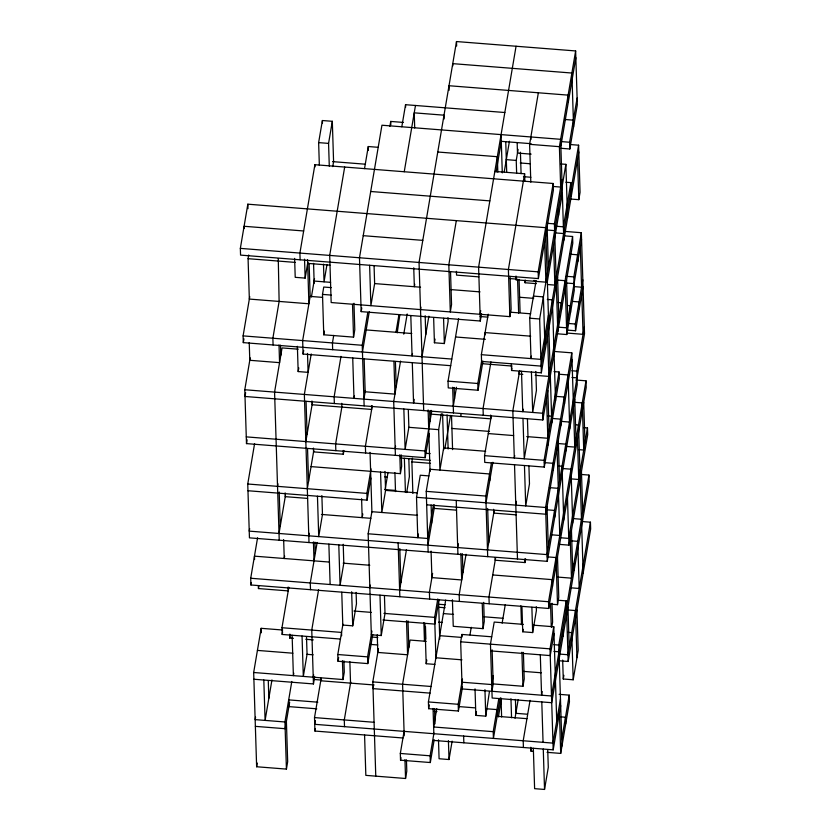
<?xml version="1.0" encoding="UTF-8"?>
<svg xmlns="http://www.w3.org/2000/svg" width="831" height="831" viewBox="0 0 831 831"><rect width="100%" height="100%" fill="white"/><g stroke="black" fill="none" stroke-linecap="round" stroke-linejoin="round"><path stroke-width="1.25" d="M300.126 259.802L299.908 253.071L314.897 164.704L553.155 183.485L553.373 190.226L538.384 278.582L240.564 255.107L240.346 248.376L247.835 204.187L545.666 227.673L551.805 422.906M307.522 259.594L308.903 303.772L249.342 299.077L248.074 258.68L248.698 255.003M451.784 359.065L243.306 342.621L243.099 335.89L249.757 296.615M243.306 342.621L243.95 338.84M429.243 433.709L425.181 457.694L246.485 443.609L244.792 389.749L250.204 357.839M245.644 392.699L245 396.48L542.83 419.967L572.798 243.234L572.58 236.503L563.896 235.817M246.485 443.609L247.129 439.817M278.271 258.576L279.123 301.424M584.307 326.957L576.818 371.145L577.233 384.608L547.276 561.341L249.445 537.854L247.752 484.006L254.598 443.609M279.091 301.632L272.88 338.238L273.087 344.969M249.664 528.599L249.238 531.123L547.058 554.609L584.515 333.698L581.347 232.711L564.872 231.413M319.353 165.338L318.637 142.61L322.386 120.526L332.317 121.305L333.584 161.702L332.753 166.605M575.862 380.016L586 380.816L586.208 387.547L548.751 608.469L250.931 584.982L250.713 578.251L257.579 537.75M250.931 584.982L251.346 582.531M294.621 258.389L295.213 277.325L305.143 278.105L307.844 262.149M329.284 166.117L328.567 143.399L332.317 121.305M288.097 587.122L288.222 590.903L258.441 588.556L258.856 586.104M277.533 486.353L277.959 483.829M309.122 263.583L310.15 296.407L302.661 340.585L303.086 354.058L450.755 365.692M307.501 353.424L308.104 372.35L298.173 371.571L298.796 367.894M311.407 296.999L314.523 278.593M303.086 354.058L303.71 350.37M286.404 721.339L287.671 761.736L286.425 769.101L256.634 766.753L253.673 672.497L261.163 628.319L282.717 630.023M279.019 533.471L285.438 495.608M311.22 353.944L304.354 394.445L309.007 542.55M326.957 264.653L324.038 281.834L323.488 264.154M353.964 303.263L354.795 329.772L353.549 337.137L323.768 334.789L322.501 294.403L323.747 287.038L331.195 287.619M344.678 167.052L329.699 255.418L331.174 302.546L509.87 316.632L511.117 309.267L510.089 276.453M255.584 717.101L255.159 719.625L284.94 721.973L286.425 769.101M284.659 556.053L284.244 558.505L283.651 539.579M323.768 334.789L324.391 331.112M305.839 441.573L312.259 403.7M256.634 766.753L257.267 763.066M271.955 679.914L265.089 720.415L263.811 680.018M340.513 639.06L282.187 634.458L281.979 627.727L288.824 587.33M282.187 634.458L282.613 631.934M307.314 488.701L313.765 450.651M333.73 335.36L332.442 342.933L332.66 349.674M364.529 168.62L368.278 146.526L378.209 147.316M293.426 638.322L289.697 638.031L290.331 634.354M308.8 535.818L309.225 533.294M340.99 356.395L334.135 396.792L334.353 403.523M284.94 721.973L291.806 681.472M293.8 673.183L293.385 675.634L292.117 635.237M289.645 702.195L285.147 728.704L255.366 726.356M317.151 542.446L310.275 582.947L310.493 589.678M341.821 407.315L335.62 443.92L335.828 450.651M389.884 126.343L390.715 121.43L403.388 122.427M481.554 313.651L480.297 321.015L361.173 311.625L361.797 307.937M318.605 589.678L311.76 630.075L313.453 683.934L253.891 679.239M313.443 448.096L313.557 451.877L343.338 454.225L343.972 450.547M364.134 405.871L362.233 345.281L367.79 312.466M354.411 395.909L353.996 398.361L352.728 357.964M362.441 352.022L369.286 311.625M401.809 126.779L405.549 104.696L504.833 112.517M313.245 677.203L313.661 674.741M313.453 683.934L314.7 676.569M363.916 399.14L365.38 390.549M404.24 171.747L415.479 105.475M403.045 738.001L314.939 731.051L314.513 717.589L321.171 678.314M315.365 720.539L314.72 724.32L552.979 743.111L560.478 698.923M314.939 731.051L315.354 728.6M372.267 405.767L365.401 446.268L365.609 452.999M372.714 634.562L367.79 663.595L338.009 661.247L337.802 654.516L342.933 624.216M362.804 513.963L362.181 517.64L361.589 498.714M338.009 661.247L338.653 657.456M247.96 490.737L367.094 500.127L366.887 493.396L371.041 468.85M367.094 500.127L370.844 478.033M395.971 332.275L398.88 315.094M397.218 332.867L399.856 314.669M253.673 672.497L343.026 679.55L344.273 672.186L343.92 660.822M384.441 595.785L385.002 613.465L381.252 635.549L371.322 634.77L368.154 533.782L371.893 511.699L417.526 515.293M341.759 592.233L342.788 625.057L352.718 625.836L356.468 603.753L356.104 592.389M403.762 334.166L407.19 313.973M400.552 361.09L393.707 401.487L395.4 455.346M414.762 284.264L414.347 286.716L413.745 267.779M560.956 148.282L569.837 148.978L577.327 104.799L575.634 50.94L456.499 41.55L419.042 262.461L423.696 410.566M350.713 682.064L344.294 719.937L344.501 726.668M385.262 488.763L388.046 472.351M369.847 587.642L370.273 585.117M395.182 448.615L395.608 446.091M412.498 353.476L412.083 355.928L410.805 315.541M420.528 309.589L420.943 307.138M367.79 663.595L367.582 656.864L371.945 631.082M311.064 466.607L400.407 473.649L401.664 466.284L401.3 454.921M408.301 409.631L408.862 427.311L405.113 449.394L403.845 409.008M414.181 399.379L413.558 403.056L412.29 362.659M422.003 356.717L428.869 316.216M375.768 776.144L372.807 681.898L378.427 648.762M373.451 686.105L373.015 688.629L430.105 693.127M406.681 492.544L409.382 476.589L408.831 458.92M412.872 493.427L411.885 461.87L412.508 458.182M447.982 317.671L448.106 321.462L444.356 343.556L434.426 342.767L435.049 339.09M456.312 220.631L448.823 264.809L450.309 311.937L451.555 304.572L450.527 271.758M399.628 589.989L406.473 549.592M418.419 534.021L417.785 537.699L416.518 497.302L420.268 475.218L428.952 475.903M425.181 457.694L424.963 450.963L431.621 411.688M428.142 551.95L426.241 491.36L429.98 469.266L489.552 473.961L489.76 480.692M443.661 447.961L439.911 470.045L438.643 429.658L441.344 413.703M482.956 361.194L478.033 390.238L448.252 387.89L448.044 381.149L458.639 318.668M433.335 505.341L427.716 538.478L368.154 533.782M427.934 545.219L434.177 508.395L434.052 504.604M444.907 448.553L450.527 415.417M453.269 406.182L456.479 387.256M516.061 46.245L478.604 267.156L480.297 321.015M496.097 172.027L501.29 141.343L531.082 143.69M434.166 739.819L430.323 762.536L400.532 760.188L400.324 753.457L404.178 730.74M400.532 760.188L400.968 757.664M432.619 573.4L429.409 592.337L429.617 599.068M480.089 314.284L480.713 310.607M504.23 171.913L509.434 141.239M364.57 734.968L365.837 775.365L405.549 778.491L406.795 771.126L406.442 759.773M434.873 664.405L426.189 663.72L426.812 660.032M435.922 658.183L434.634 617.371L437.76 598.964M439.017 599.494L434.852 624.102L382.883 620.009M569.91 144.511L578.594 145.196L541.137 366.107L481.575 361.412L481.357 354.681L488.223 314.18M478.033 390.238L477.825 383.496L481.679 360.779M516.633 173.056L516.238 160.425L518.108 149.383M462.472 687.04L458.411 711.024L428.63 708.677L428.412 701.946L445.686 600.086M428.63 708.677L429.263 704.896M457.715 547.567L458.359 543.775M490.955 361.901L483.05 408.53L483.268 415.271M494.84 171.425L524.621 173.783L508.395 269.504L509.87 316.632M530.812 182.186L529.617 144.324L538.353 92.781M436.763 708.573L433.637 726.98L493.209 731.675L493.417 738.416L500.283 697.915M430.323 762.536L430.105 755.805L433.959 733.087M466.046 554.287L459.19 594.684L459.408 601.415M554.007 371.592L559.076 371.987L559.294 378.718L544.305 467.084L484.743 462.389L484.535 455.658L491.194 416.383M544.627 241.769L545.894 282.166L516.113 279.818L516.529 277.357M581.513 474.48L588.961 475.072L551.504 695.983L462.15 688.941L460.675 641.812L461.922 634.448L491.703 636.795M487.704 556.645L485.803 496.055L491.422 462.919M486.01 502.786L492.876 462.285M536.255 283.641L525.088 282.758L525.504 280.296M578.802 151.928L541.345 372.839L511.564 370.491L511.989 367.967M458.411 711.024L458.193 704.293L462.483 679.052M469.972 634.863L471.25 627.291M438.488 739.819L439.08 758.745L449.01 759.534L452.126 741.127M487.496 549.914L494.133 510.774M519.687 370.491L512.831 410.878L514.316 458.006L514.732 455.554M531.414 356.135L530.999 358.587L529.731 318.2L535.974 281.377M538.384 278.582L538.176 271.851L553.155 183.485M553.228 186.476L560.665 187.068L559.398 146.672L575.634 50.94M560.863 146.038L575.841 57.671M452.407 599.795L453.248 626.304L483.029 628.652L484.276 621.287L483.684 602.35M495.629 557.767L488.971 597.032L489.189 603.763M557.809 331.6L554.422 223.882L561.922 179.704M523.177 409.216L522.761 411.667L521.494 371.27M541.345 372.839L539.651 318.979L565.88 164.341L560.915 163.946M569.837 148.978L569.619 142.246L577.109 98.068M547.359 281.532L562.338 193.166M489.438 691.558L485.771 716.166L475.851 715.387L476.475 711.7M515.791 505.134L516.435 501.342M548.418 315.188L540.929 359.376L481.357 354.681M565.818 182.238L570.887 182.643L563.397 226.821L555.794 226.229M493.219 675.717L491.723 684.557L461.943 682.209M502.132 623.188L505.248 604.781M491.942 691.288L493.219 683.716M542.83 419.967L542.612 413.236L572.58 236.503M570.139 198.993L578.823 199.679L580.069 192.314L578.594 145.196M493.209 731.675L498.829 698.539M498.413 716.914L501.124 700.959M495.141 557.694L495.214 560.219L525.005 562.566L525.628 558.879M556.645 333.74L566.784 334.54L574.273 290.362L573.847 276.889L581.347 232.711M544.305 467.084L544.097 460.353L559.076 371.987M581.555 239.442L566.576 327.809L557.705 327.113M536.286 606.682L536.41 610.473L532.661 632.568L522.741 631.778L523.156 629.327M566.669 330.052L575.54 330.748L575.332 324.017L582.822 279.839M547.276 561.341L545.583 507.481L571.801 352.843L554.059 351.44M575.54 330.748L583.04 286.57M572.008 359.574L545.79 514.212L426.656 504.822M515.023 718.223L518.139 699.816M492.118 649.842L493.188 683.923L522.969 686.271L524.216 678.906L523.385 652.397M530.053 700.367L523.198 740.764L523.416 747.495M548.751 608.469L548.543 601.727L586 380.816M551.763 627.104L552.605 622.19L552.002 603.254M533.409 751.266L530.926 751.068L531.341 748.606M542.196 691.517L541.573 695.204L540.306 654.807M433.429 740.4L553.197 749.842L550.018 648.855L553.768 626.761L533.492 625.172M548.824 603.992L557.518 604.677L558.764 597.312L557.497 556.915M583.757 427.653L587.475 427.944L568.747 538.405L559.876 537.699M553.976 633.502L550.236 655.586L490.664 650.891M558.827 544.336L568.965 545.136L587.694 434.675L587.475 427.944M561.953 746.051L558.785 645.064L566.275 600.886L557.591 600.2M533.336 748.274L534.613 788.671L544.534 789.45L548.283 767.356L547.722 749.687M576.922 609.933L578.189 650.32L573.193 679.779L563.262 678.989L563.885 675.312M581.752 521.515L590.436 522.19L567.968 654.745L559.097 654.039M553.197 749.842L560.686 705.654M559.305 660.78L568.175 661.476L590.654 528.932L590.436 522.19M561.746 739.32L569.235 695.132L559.097 694.332M547.058 752.335L560.707 753.416L569.443 701.863L569.235 695.132M564.498 119.456L573.369 120.163M560.748 141.55L569.619 142.246M529.617 144.324L559.398 146.672M531.134 154.14L517.484 153.06L517.173 142.963M318.637 142.61L328.567 143.399M437.771 152.011L497.333 156.706L497.831 172.266M506.308 159.645L516.238 160.425M520.248 162.98L530.178 163.759M332.525 161.619L365.484 164.216M523.447 176.671L530.895 177.252M370.719 191.494L489.843 200.884M546.985 223.3L554.422 223.882M545.77 229.917L554.641 230.613M554.921 232.877L563.615 233.553M303.658 230.976L244.096 226.281L244.169 228.525M363.22 235.672L422.792 240.367M569.993 254.203L577.597 254.805L577.805 261.536M240.346 248.376L538.176 271.851M566.243 276.297L573.847 276.889M557.487 280.089L565.09 280.681L566.784 334.54M510.13 278.593L516.331 279.081M533.71 280.452L536.192 280.649M566.462 283.028L574.065 283.631M248.074 258.68L295.223 262.399M307.636 263.375L329.969 265.141M478.885 276.879L456.551 275.113L456.427 271.332M547.421 284.514L554.869 285.106L553.602 244.709M574.128 286.612L581.575 287.204L580.308 246.807M374.843 283.6L420.548 287.204M450.88 289.593L480.038 291.889M314.108 281.044L330.593 282.343M519.427 297.238L533.367 298.329M547.307 299.43L552.376 299.835L555.544 400.812M572.746 301.424L579.082 301.923L579.29 308.665M557.539 302.474L561.341 302.775L561.559 309.506M567.781 305.517L570.315 305.715L570.533 312.446M322.501 294.403L331.185 295.078M310.15 296.407L322.563 297.384M510.4 312.196L530.677 313.796M529.731 318.2L539.651 318.979M480.193 316.528L487.818 317.13M567.729 323.415L575.332 324.017M566.929 333.054L583.061 334.322L581.783 293.935M530.729 336.181L485.107 332.587L485.179 334.831M365.557 329.876L411.812 333.522M455.533 336.971L485.314 339.318M243.099 335.89L362.233 345.281M571.853 370.751L576.818 371.145M298.194 349.186L282.062 347.919L274.573 392.097L279.226 540.202M481.855 363.666L512.083 366.055M559.18 374.23L568.051 374.937L569.744 428.796M571.957 377.471L577.026 377.876M522.803 374.355L519.074 374.064L519.001 371.54M535.206 375.332L548.855 376.412L547.587 336.015M448.044 381.149L477.825 383.496M555.44 396.325L564.311 397.021L564.519 403.762M574.647 402.308L582.251 402.91L583.736 450.038L578.771 449.644M244.792 389.749L542.612 413.236M547.785 415.874L551.587 416.175M551.691 418.419L560.561 419.115L560.769 425.846M560.852 421.369L569.536 422.055M575.976 424.797L578.511 425.005L583.165 573.11M451.513 428.422L489.532 431.424M408.862 427.311L438.643 429.658M488.275 433.564L513.62 435.569M526.75 436.597L547.847 438.269M558.183 443.546L565.786 444.149L566.004 450.88M566.077 446.403L574.761 447.088L571.801 352.843M443.868 447.971L485.688 451.275M246.267 436.877L424.963 450.963M484.535 455.658L544.097 460.353M426.334 453.31L430.136 453.612M544.388 462.618L553.072 463.303L553.28 470.034M558.245 465.942L562.047 466.243L563.74 520.102M562.327 468.497L571.011 469.183L572.704 523.042M400.646 457.995L430.354 460.343M411.885 461.87L430.5 463.334M570.056 478.801L578.74 479.487L577.472 439.1M549.426 487.631L558.297 488.337M384.774 476.89L387.308 477.087M426.241 491.36L485.803 496.055M384.545 489.563L395.722 490.435M385.781 490.404L417.463 492.897M247.752 484.006L366.887 493.396M416.518 497.302L545.583 507.481M545.863 509.735L554.547 510.421L554.765 517.152M572.601 518.554L581.471 519.25M307.595 498.413L285.262 496.658L285.137 492.866M434.177 508.395L456.51 510.161M516.072 514.856L493.739 513.091L493.614 509.31M321.42 514.431L370.865 518.326M551.088 534.769L559.782 535.455L557.03 447.94M571.385 540.846L577.722 541.345L579.207 588.473L570.513 587.787M547.162 556.853L556.032 557.549L557.518 604.677M557.83 577.088L571.479 578.158L570.211 537.771M329.232 562.057L254.463 556.157L254.566 559.523M343.172 563.158L369.785 565.257M492.721 574.948L552.283 579.643L552.501 586.374M250.713 578.251L548.543 601.727M567.853 609.964L575.457 610.556L576.943 657.685M438.882 604.272L445.084 604.76M438.945 607.264L445.156 607.752M443.401 613.579L453.539 614.379M483.954 616.779L502.963 618.285M353.975 611.014L371.353 612.385M383.943 613.382L434.634 617.371M523.353 624.372L494.206 622.066L490.456 644.16L492.149 698.019L551.711 702.714L589.169 481.803L588.961 475.072M438.643 622.159L442.445 622.461M567.905 632.349L571.707 632.651L573.193 679.779M439.651 635.673L461.195 637.377M553.82 644.679L558.785 645.064M281.979 627.727L341.541 632.422L341.645 635.788M460.675 641.812L550.018 648.855M371.426 637.013L377.814 637.512M426.21 641.335L410.078 640.057L402.588 684.245L404.209 735.851M553.924 651.4L558.993 651.795M305.829 639.299L313.277 639.891M370.366 644.389L377.804 644.981M435.901 657.768L461.963 659.824M337.802 654.516L367.582 656.864M257.423 650.413L292.907 653.208M306.847 654.309L313.183 654.807M523.561 671.396L541.303 672.788M372.807 681.898L431.133 686.489M313.973 679.488L321.576 680.09M374.116 684.983L320.756 680.776L320.673 678.252M428.412 701.946L458.193 704.293M458.93 706.589L475.405 707.887M486.81 708.791L496.948 709.591L497.167 716.322M516.061 713.33L527.467 714.234M560.416 716.831L565.485 717.226L565.703 723.957M317.837 702.185L288.689 699.889L288.897 706.62L316.777 708.812M433.875 711.326L436.961 711.575M496.533 716.27L526.947 718.67M314.513 717.589L374.075 722.284M400.324 753.457L430.105 755.805M577.555 159.292L578.823 199.679M583.715 402.277L584.982 442.674M573.577 126.894L571.884 73.035L452.76 63.644L452.822 65.888M581.451 471.499L582.718 511.886M568.352 101.86L568.144 95.129L449.01 85.728L449.156 90.226M570.887 182.643L571.312 196.106M574.74 399.337L576.008 439.734M565.88 164.341L567.563 218.2M566.555 280.047L567.822 320.444M563.823 240.294L560.645 139.307L381.948 125.221L359.48 257.766L361.173 311.625M573.982 563.439L574.19 570.17M571.458 530.407L572.725 570.793M558.38 208.519L558.598 215.26M567.48 498.008L568.965 545.136M557.58 277.107L558.848 317.504M567.947 606.983L569.214 647.38M566.275 600.886L568.175 661.476M558.276 440.575L559.543 480.972M562.743 629.711L562.951 636.442M562.67 660.063L563.262 678.989M547.13 227.04L548.398 267.437M559.44 713.019L560.707 753.416M547.826 390.508L549.094 430.905M544.876 344.013L543.401 296.885L533.471 296.106L533.554 298.63M546.569 397.872L548.055 445M553.768 626.761L556.728 721.017M550.558 604.314L551.275 627.031M547.037 506.848L548.304 547.245M530.864 136.959L530.947 139.483M535.839 371.426L536.431 390.352L532.692 412.446L531.425 372.059M541.791 701.935L543.058 742.322M543.266 749.053L544.534 789.45M524.621 173.783L524.86 181.355M525.005 280.234L525.088 282.758M520.424 152.218L521.089 173.679M527.436 419.032L527.986 436.701L524.247 458.795L522.969 418.398M528.911 466.149L529.472 483.829L525.722 505.913L524.454 465.526M531.871 607.316L532.661 632.568M519.063 279.393L520.092 312.207M517.578 279.185L518.648 313.266M515.999 276.027L516.113 279.818M524.88 558.775L525.005 562.566M530.801 747.277L530.926 751.068M521.941 606.537L522.741 631.778M520.892 605.747L521.494 624.683M505.757 141.976L506.702 172.266M521.899 652.19L522.969 686.271M511.356 363.76L511.564 370.491M514.524 464.737L517.484 558.993M501.083 134.612L502.288 172.9M515.417 699.432L515.854 713.31M510.961 698.798L511.553 717.735M501.031 698.019L501.623 716.945M490.654 415.053L490.778 418.845L431.206 414.15L431.092 410.358M487.672 508.468L488.742 542.55M482.229 603.41L483.029 628.652M484.94 689.657L485.771 716.166M456.499 41.55L456.645 46.037M475.02 688.878L475.851 715.387M460.914 413.973L460.997 416.497M462.348 553.664L462.94 572.601M460.852 553.456L461.693 579.965L431.912 577.607L431.071 551.109M454.162 387.464L454.515 398.828M461.922 634.448L462.005 636.972M452.677 387.256L453.477 412.924M456.229 500.439L457.923 554.298M463.636 736.058L463.843 742.8M444.138 118.978L444.014 115.187L414.233 112.839L414.711 127.984M451.513 415.552L452.583 449.633M447.057 414.929L448.127 449.01M443.567 318.304L444.356 343.556M442.58 413.88L443.712 449.644M448.408 740.598L449.01 759.534M433.637 317.525L434.426 342.767M438.519 599.774L439.755 639.039M429.648 411.407L429.959 421.504M425.16 315.687L425.752 334.623M428.121 409.943L430.053 471.509M431.102 505.03L431.673 523.125M434.551 708.677L435.018 723.832M433.055 708.469L433.855 733.711M425.482 626.532L425.877 639.153M424.921 623.323L426.189 663.72M423.872 622.533L424.464 641.47M405.549 104.696L405.632 107.22M404.365 458.286L405.435 492.368M408 620.913L408.831 647.422M406.515 620.705L407.585 654.786L377.804 652.439L377.243 634.77M390.715 121.43L390.819 124.795M399.815 454.713L400.407 473.649M395.411 361.516L396.2 386.768M393.925 361.308L394.954 394.123L365.173 391.775L364.134 358.961M399.804 548.543L400.874 582.624M398.142 542.872L399.836 596.72M404.957 759.555L405.549 778.491M394.912 472.652L395.514 491.588M384.971 471.447L385.574 490.383L381.824 512.478L380.556 472.081M374.075 265.91L374.636 283.579L370.886 305.673L369.618 265.286M368.278 146.526L368.403 150.318M379.985 595.162L381.252 635.549M371.53 405.663L371.644 409.444L312.082 404.749L311.957 400.968M370.034 452.365L371.914 512.114M352.521 304.323L353.549 337.137M351.648 591.755L352.718 625.836M341.738 403.315L341.863 407.097M343.224 450.444L343.338 454.225M349.861 661.663L350.537 683.124M343.213 544.274L343.805 563.2L340.066 585.294L338.788 544.907M342.424 660.614L343.026 679.55M322.386 120.526L322.47 123.05M328.868 544.118L330.136 584.515M314.897 164.704L314.97 166.948M321.877 495.577L322.47 514.514L318.73 536.608L317.452 496.211M313.557 263.375L314.18 283.288M314.918 542.134L315.271 553.488M304.541 259.168L305.143 278.105M313.432 541.926L314.025 560.852M306.057 401.394L307.086 434.208M307.532 448.511L308.571 481.336M297.384 346.33L298.173 371.571M306.504 636.65L307.055 654.319L303.315 676.413L302.048 636.027M280.494 345.177L280.816 355.284M289.583 634.24L289.697 638.031M279.008 344.969L279.569 362.648L249.788 360.29L249.227 342.621M279.195 492.025L280.265 526.106M268.278 680.651L268.829 698.32M247.835 204.187L247.981 208.685M261.163 628.319L261.308 632.807M258.358 586.032L258.441 588.556"/></g></svg>
